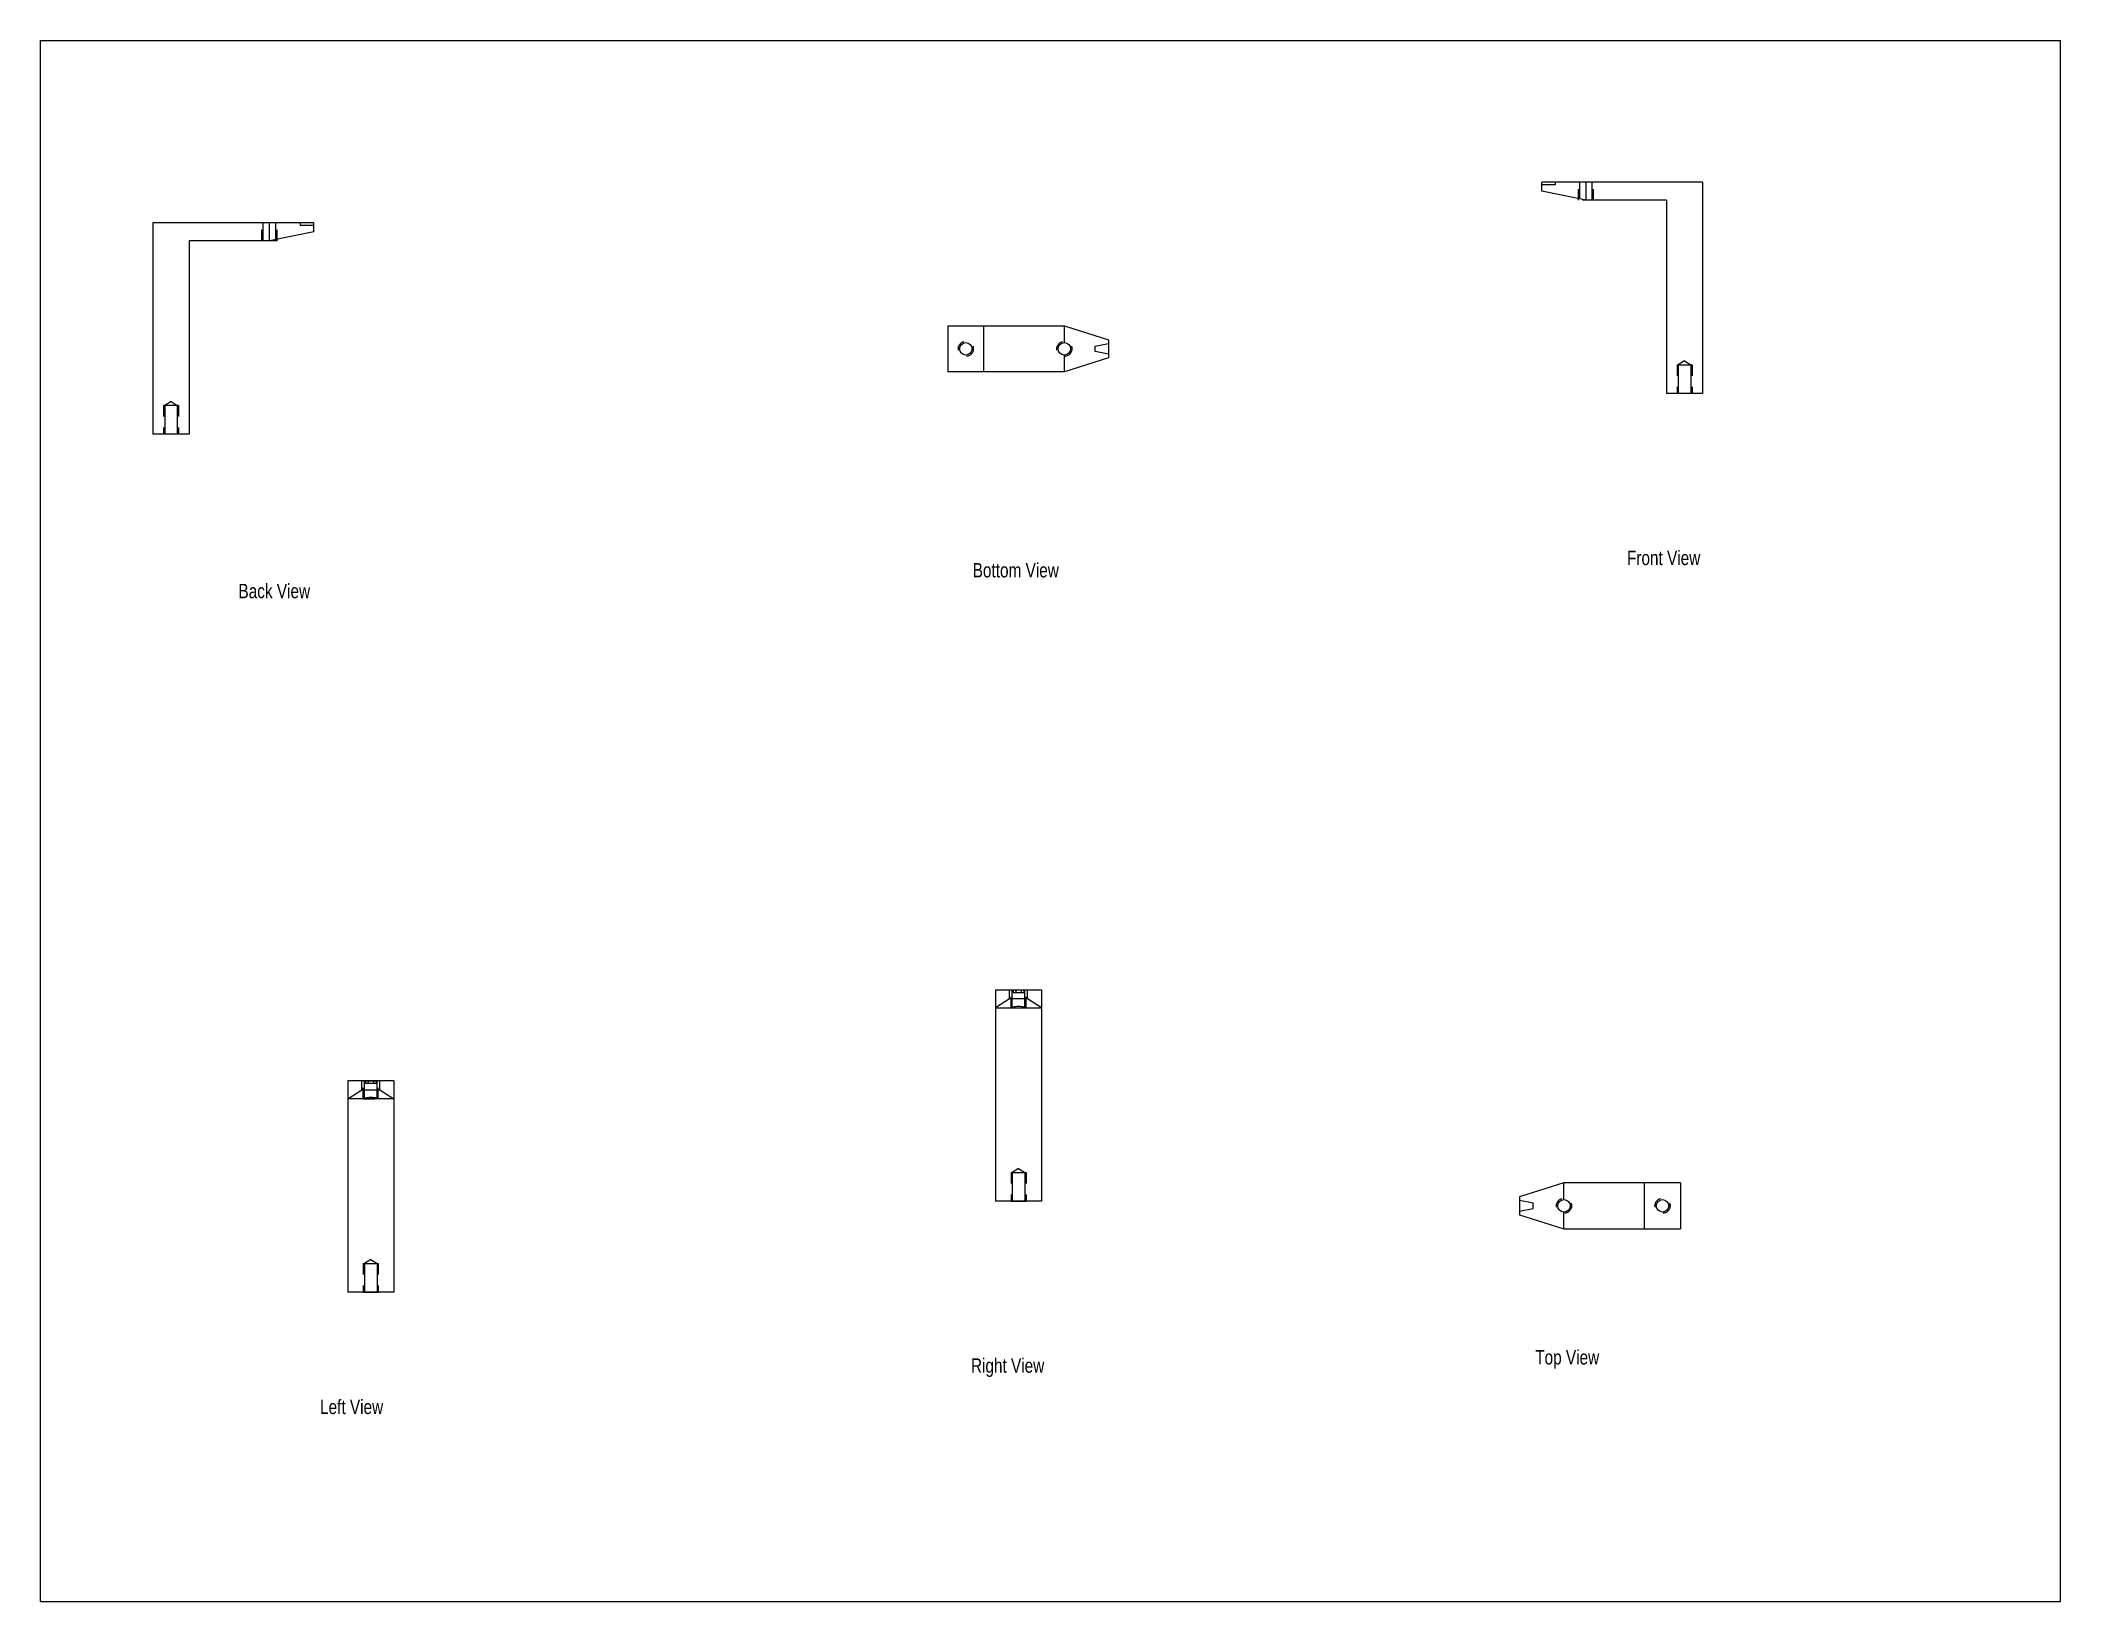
# Model space of a CAD drawing. Header units: inches. Extents: x 0 to 22, y 0 to 17.
import ezdxf

# ---------------------------------------------------------------- set-up
doc = ezdxf.new("R2010")
doc.units = ezdxf.units.IN
doc.header["$LTSCALE"] = 1.21
doc.header["$MEASUREMENT"] = 0
doc.linetypes.add('HIDDEN', pattern=[0.2, 0.1, -0.1])
doc.layers.get('0').update_dxf_attribs({"linetype": 'CONTINUOUS'})
doc.layers.add('02___PRT_ALL_AXES', color=7, linetype='CONTINUOUS')
doc.styles.get("Standard").update_dxf_attribs({"font": 'txt', "width": 0.8})

msp = doc.modelspace()

# ---------------------------------------------------------------- linework, layer by layer
at = {"color": 7, "linetype": 'CONTINUOUS'}
for p, q in [((0, 0), (0, 17)), ((0, 17), (22, 17)), ((22, 0), (22, 17)), ((16.35, 15.358), (16.35, 15.457)), ((18.102, 15.457), (16.35, 15.457)), ((16.497, 15.427), (16.35, 15.427)), ((16.497, 15.457), (16.497, 15.427)), ((16.832, 15.26), (16.832, 15.457)), ((18.102, 15.457), (18.102, 13.154)), ((16.832, 15.26), (16.35, 15.358)), ((17.708, 15.26), (16.832, 15.26)), ((17.708, 15.26), (17.708, 13.154)), ((1.226, 15.014), (1.226, 12.711)), ((2.978, 15.014), (1.226, 15.014)), ((2.495, 14.817), (2.495, 15.014)), ((2.83, 15.014), (2.83, 14.984)), ((2.978, 14.984), (2.83, 14.984)), ((2.978, 14.916), (2.978, 15.014)), ((1.619, 14.817), (1.619, 12.711)), ((2.495, 14.817), (1.619, 14.817)), ((2.978, 14.916), (2.495, 14.817)), ((9.881, 13.892), (9.881, 13.39)), ((9.881, 13.892), (11.151, 13.892)), ((10.275, 13.39), (10.275, 13.892)), ((11.151, 13.892), (11.633, 13.74)), ((11.151, 13.709), (11.151, 13.892)), ((11.486, 13.671), (11.633, 13.7)), ((11.486, 13.612), (11.486, 13.671)), ((11.633, 13.74), (11.633, 13.543)), ((11.151, 13.39), (11.151, 13.573)), ((11.633, 13.543), (11.151, 13.39)), ((11.633, 13.582), (11.486, 13.612)), ((11.151, 13.39), (9.881, 13.39)), ((18.102, 13.154), (17.708, 13.154)), ((1.619, 12.711), (1.226, 12.711)), ((10.401, 6.662), (10.401, 4.359)), ((10.401, 6.662), (10.903, 6.662)), ((10.553, 6.563), (10.553, 6.662)), ((10.593, 6.662), (10.593, 6.632)), ((10.593, 6.632), (10.711, 6.632)), ((10.622, 6.662), (10.622, 6.632)), ((10.681, 6.662), (10.681, 6.632)), ((10.711, 6.662), (10.711, 6.632)), ((10.75, 6.563), (10.75, 6.662)), ((10.903, 6.662), (10.903, 4.359)), ((10.553, 6.563), (10.401, 6.465)), ((10.401, 6.465), (10.903, 6.465)), ((10.75, 6.563), (10.553, 6.563)), ((10.903, 6.465), (10.75, 6.563)), ((3.347, 5.671), (3.347, 3.368)), ((3.849, 5.671), (3.347, 5.671)), ((3.347, 5.474), (3.499, 5.573)), ((3.499, 5.573), (3.499, 5.671)), ((3.499, 5.573), (3.696, 5.573)), ((3.539, 5.671), (3.539, 5.642)), ((3.657, 5.642), (3.539, 5.642)), ((3.568, 5.671), (3.568, 5.642)), ((3.627, 5.671), (3.627, 5.642)), ((3.657, 5.671), (3.657, 5.642)), ((3.696, 5.573), (3.696, 5.671)), ((3.696, 5.573), (3.849, 5.474)), ((3.849, 5.671), (3.849, 3.368)), ((3.849, 5.474), (3.347, 5.474)), ((16.592, 4.561), (16.109, 4.408)), ((16.109, 4.408), (16.109, 4.211)), ((16.592, 4.378), (16.592, 4.561)), ((17.861, 4.561), (16.592, 4.561)), ((17.468, 4.059), (17.468, 4.561)), ((17.861, 4.561), (17.861, 4.059)), ((10.903, 4.359), (10.401, 4.359)), ((16.257, 4.339), (16.109, 4.369)), ((16.109, 4.251), (16.257, 4.28)), ((16.109, 4.211), (16.592, 4.059)), ((16.257, 4.28), (16.257, 4.339)), ((16.592, 4.059), (16.592, 4.242)), ((16.592, 4.059), (17.861, 4.059)), ((3.849, 3.368), (3.347, 3.368)), ((0, 0), (22, 0))]:
    msp.add_line(p, q, dxfattribs=at)
for centre in [(11.151, 13.641), (16.592, 4.31)]:
    msp.add_circle(centre, 0.068, dxfattribs=at)
for centre, start_param, end_param in [((10.652, 6.465), 6.283185, 9.424778), ((3.598, 5.474), 0, 3.141593)]:
    msp.add_ellipse(centre, major_axis=(0.068, 0), ratio=0.204082, start_param=start_param, end_param=end_param, dxfattribs=at)
at = {"layer": '02___PRT_ALL_AXES', "color": 8, "linetype": 'HIDDEN'}
for p, q in [((16.75, 15.26), (16.75, 15.457)), ((16.764, 15.457), (16.75, 15.457)), ((16.914, 15.457), (16.9, 15.457)), ((16.914, 15.26), (16.914, 15.457)), ((16.914, 15.26), (16.75, 15.26)), ((2.413, 14.817), (2.413, 15.014)), ((2.427, 15.014), (2.413, 15.014)), ((2.577, 15.014), (2.563, 15.014)), ((2.577, 14.817), (2.577, 15.014)), ((2.577, 14.817), (2.413, 14.817)), ((17.823, 13.469), (17.837, 13.469)), ((17.823, 13.469), (17.823, 13.154)), ((17.973, 13.469), (17.987, 13.469)), ((17.987, 13.469), (17.987, 13.154)), ((1.341, 13.026), (1.341, 12.711)), ((1.355, 13.026), (1.341, 13.026)), ((1.505, 13.026), (1.491, 13.026)), ((1.505, 13.026), (1.505, 12.711)), ((17.837, 13.154), (17.823, 13.154)), ((17.987, 13.154), (17.973, 13.154)), ((1.355, 12.711), (1.341, 12.711)), ((1.505, 12.711), (1.491, 12.711)), ((10.57, 6.465), (10.57, 6.662)), ((10.57, 6.662), (10.584, 6.662)), ((10.72, 6.662), (10.734, 6.662)), ((10.734, 6.465), (10.734, 6.662)), ((10.57, 6.465), (10.734, 6.465)), ((3.516, 5.474), (3.516, 5.671)), ((3.516, 5.671), (3.53, 5.671)), ((3.666, 5.671), (3.68, 5.671)), ((3.68, 5.474), (3.68, 5.671)), ((3.516, 5.474), (3.68, 5.474)), ((10.57, 4.674), (10.584, 4.674)), ((10.57, 4.674), (10.57, 4.359)), ((10.72, 4.674), (10.734, 4.674)), ((10.734, 4.674), (10.734, 4.359)), ((10.57, 4.359), (10.584, 4.359)), ((10.72, 4.359), (10.734, 4.359)), ((3.516, 3.683), (3.53, 3.683)), ((3.516, 3.683), (3.516, 3.368)), ((3.666, 3.683), (3.68, 3.683)), ((3.68, 3.683), (3.68, 3.368)), ((3.516, 3.368), (3.53, 3.368)), ((3.666, 3.368), (3.68, 3.368))]:
    msp.add_line(p, q, dxfattribs=at)
at = {"layer": '02___PRT_ALL_AXES', "color": 7, "linetype": 'CONTINUOUS'}
for p, q in [((16.764, 15.274), (16.764, 15.457)), ((16.9, 15.457), (16.764, 15.457)), ((16.9, 15.26), (16.9, 15.457)), ((2.427, 14.817), (2.427, 15.014)), ((2.563, 15.014), (2.427, 15.014)), ((2.563, 14.831), (2.563, 15.014)), ((17.905, 13.51), (17.837, 13.469)), ((17.837, 13.469), (17.973, 13.469)), ((17.837, 13.469), (17.837, 13.154)), ((17.905, 13.51), (17.973, 13.469)), ((17.973, 13.469), (17.973, 13.154)), ((1.423, 13.067), (1.355, 13.026)), ((1.491, 13.026), (1.355, 13.026)), ((1.355, 13.026), (1.355, 12.711)), ((1.423, 13.067), (1.491, 13.026)), ((1.491, 13.026), (1.491, 12.711)), ((17.973, 13.154), (17.837, 13.154)), ((1.491, 12.711), (1.355, 12.711)), ((10.584, 6.465), (10.584, 6.662)), ((10.584, 6.662), (10.72, 6.662)), ((10.72, 6.465), (10.72, 6.662)), ((3.53, 5.474), (3.53, 5.671)), ((3.53, 5.671), (3.666, 5.671)), ((3.666, 5.474), (3.666, 5.671)), ((10.652, 4.715), (10.584, 4.674)), ((10.584, 4.674), (10.72, 4.674)), ((10.584, 4.674), (10.584, 4.359)), ((10.652, 4.715), (10.72, 4.674)), ((10.72, 4.674), (10.72, 4.359)), ((10.584, 4.359), (10.72, 4.359)), ((3.598, 3.724), (3.53, 3.683)), ((3.53, 3.683), (3.666, 3.683)), ((3.53, 3.683), (3.53, 3.368)), ((3.598, 3.724), (3.666, 3.683)), ((3.666, 3.683), (3.666, 3.368)), ((3.53, 3.368), (3.666, 3.368))]:
    msp.add_line(p, q, dxfattribs=at)
at = {"layer": '02___PRT_ALL_AXES', "color": 8, "linetype": 'HIDDEN'}
for centre in [(10.078, 13.641), (11.151, 13.641), (16.592, 4.31), (17.665, 4.31)]:
    msp.add_circle(centre, 0.082, dxfattribs=at)
at = {"layer": '02___PRT_ALL_AXES', "color": 7, "linetype": 'CONTINUOUS'}
for centre in [(10.078, 13.641), (11.151, 13.641), (16.592, 4.31), (17.665, 4.31)]:
    msp.add_circle(centre, 0.068, dxfattribs=at)

# ---------------------------------------------------------------- texts
at = {"color": 2, "linetype": 'CONTINUOUS', "attachment_point": 2, "line_spacing_factor": 0.9}
for s, insert, char_height, width in [('Front View', (17.677, 11.443), 0.1562, 1.25), ('Bottom View', (10.622, 11.309), 0.15625, 1.375), ('Back View', (2.547, 11.082), 0.1562, 1.125), ('Right View', (10.533, 2.648), 0.1562, 1.25), ('Top View', (16.627, 2.738), 0.1562, 1), ('Left View', (3.389, 2.198), 0.1562, 1.125)]:
    msp.add_mtext(s, dxfattribs=dict(at, insert=insert, char_height=char_height, width=width))

doc.saveas('drawing.dxf')
